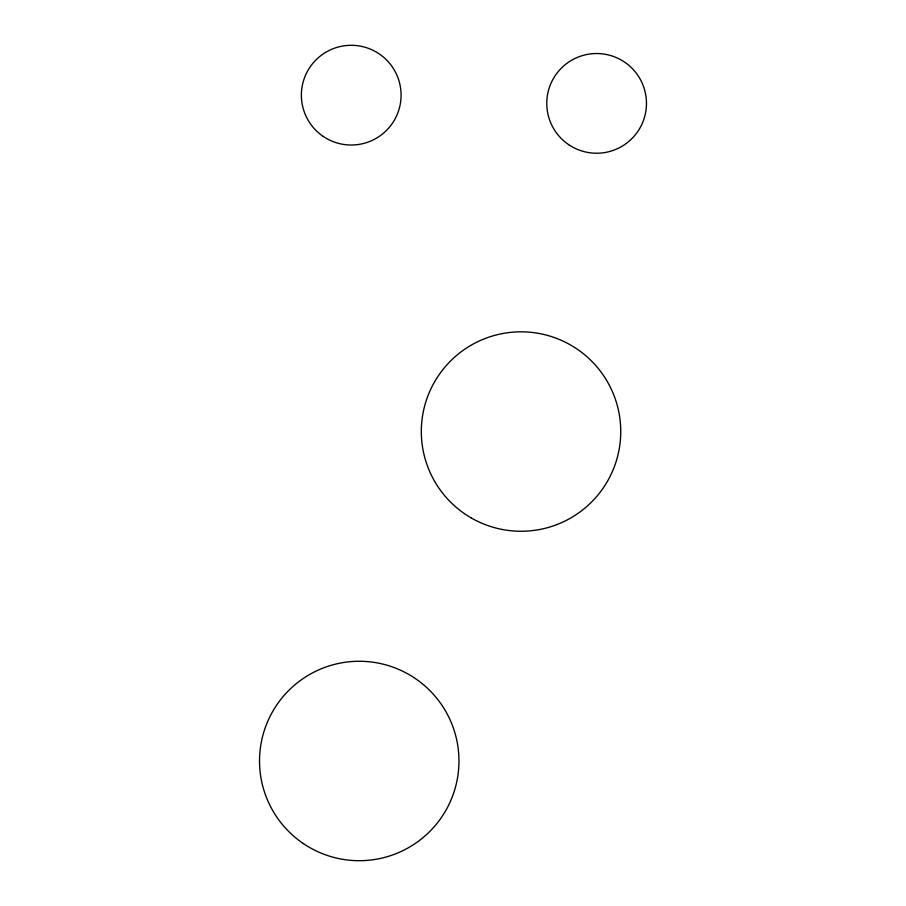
<?xml version="1.0" encoding="UTF-8"?>
<svg xmlns="http://www.w3.org/2000/svg" width="906" height="906" viewBox="0 0 906 906"><rect width="100%" height="100%" fill="white"/><g stroke="black" fill="none" stroke-linecap="round" stroke-linejoin="round"><path stroke-width="1.36" d="M323.283 136.444A49.853 49.853 0 0 0 400.962 98.72A49.853 49.853 0 0 0 329.444 50.317A49.853 49.853 0 0 0 323.283 136.444M303.351 843.565A99.717 99.717 0 0 0 458.708 768.095A99.717 99.717 0 0 0 315.673 671.289A99.717 99.717 0 0 0 303.351 843.565M568.674 144.666A49.853 49.853 0 0 0 646.34 106.942A49.853 49.853 0 0 0 574.834 58.539A49.853 49.853 0 0 0 568.674 144.666M471.165 517.892A99.717 99.717 0 0 0 620.746 431.539A99.717 99.717 0 0 0 471.165 345.186A99.717 99.717 0 0 0 471.165 517.892"/></g></svg>
